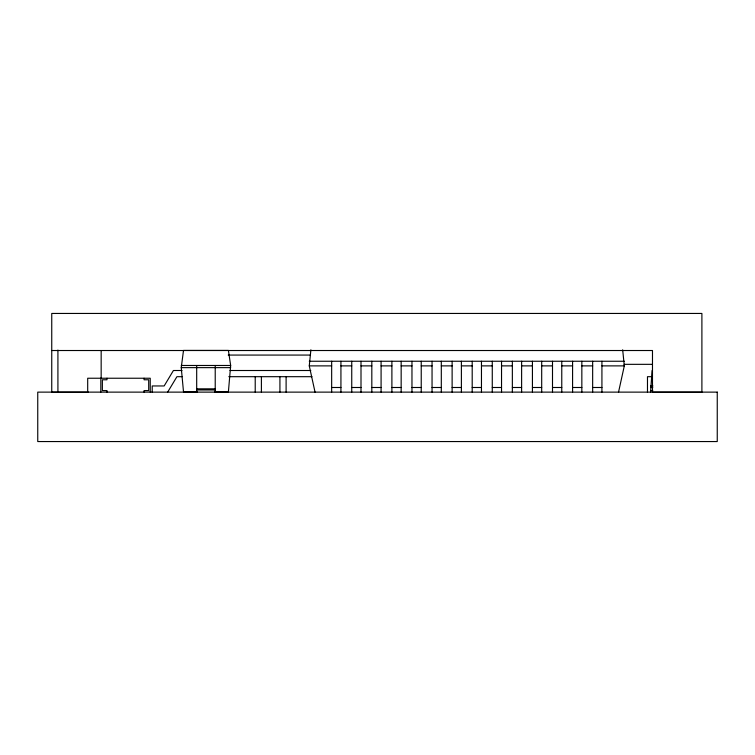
<?xml version="1.0" encoding="UTF-8"?>
<svg xmlns="http://www.w3.org/2000/svg" width="755" height="755" viewBox="0 0 755 755"><rect width="100%" height="100%" fill="white"/><g stroke="black" fill="none" stroke-linecap="round" stroke-linejoin="round"><path stroke-width="1.13" d="M197.319 391.826L183.503 391.826L181.247 367.638L183.503 350.433L228.406 350.433L230.662 365.477L228.406 391.826L214.59 391.826M650.565 392.128L652.112 370.507M315.043 392.128L309.276 365.882L310.9 349.81M618.543 392.128L624.309 365.882L622.677 349.81M167.657 392.128L176.925 376.688L182.068 376.688M51.746 350.518L652.48 350.518L652.48 392.213L701.895 392.213L701.895 313.448L51.746 313.448L51.746 392.213L88.307 392.213M228.208 355.067L310.211 355.067M309.276 361.249L624.309 361.249M624.092 364.335L652.329 364.335M181.247 365.477L230.662 365.477M309.276 365.882L331.662 365.882M340.93 365.882L351.745 365.882M361.003 365.882L371.819 365.882M381.086 365.882L391.892 365.882M401.16 365.882L411.966 365.882M421.233 365.882L432.049 365.882M441.307 365.882L452.122 365.882M461.39 365.882L472.196 365.882M481.464 365.882L492.269 365.882M501.537 365.882L512.352 365.882M521.62 365.882L532.426 365.882M541.694 365.882L552.5 365.882M561.767 365.882L572.583 365.882M581.841 365.882L592.656 365.882M601.924 365.882L624.309 365.882M181.247 367.638L230.662 367.638M182.03 370.507L173.423 370.507L164.156 385.956L152.217 385.956L152.217 392.128M229.964 370.507L310.796 370.507M228.793 376.688L311.975 376.688M651.593 376.688L647.479 376.688L647.479 392.128M650.565 385.956L652.924 385.956M331.662 387.494L340.93 387.494M351.745 387.494L361.003 387.494M371.819 387.494L381.086 387.494M391.892 387.494L401.16 387.494M411.966 387.494L421.233 387.494M432.049 387.494L441.307 387.494M452.122 387.494L461.39 387.494M472.196 387.494L481.464 387.494M492.269 387.494L501.537 387.494M512.352 387.494L521.62 387.494M532.426 387.494L541.694 387.494M552.5 387.494L561.767 387.494M572.583 387.494L581.841 387.494M592.656 387.494L601.924 387.494M650.565 387.494L652.773 387.494M196.687 388.825L215.222 388.825M196.687 389.967L215.222 389.967M650.565 390.59L652.773 390.59M601.924 361.249L601.924 392.128M592.656 361.249L592.656 392.128M581.841 361.249L581.841 392.128M572.583 361.249L572.583 392.128M561.767 361.249L561.767 392.128M552.5 361.249L552.5 392.128M541.694 361.249L541.694 392.128M532.426 361.249L532.426 392.128M521.62 361.249L521.62 392.128M512.352 361.249L512.352 392.128M501.537 361.249L501.537 392.128M492.269 361.249L492.269 392.128M481.464 361.249L481.464 392.128M472.196 361.249L472.196 392.128M461.39 361.249L461.39 392.128M452.122 361.249L452.122 392.128M441.307 361.249L441.307 392.128M432.049 361.249L432.049 392.128M421.233 361.249L421.233 392.128M411.966 361.249L411.966 392.128M401.16 361.249L401.16 392.128M391.892 361.249L391.892 392.128M381.086 361.249L381.086 392.128M371.819 361.249L371.819 392.128M361.003 361.249L361.003 392.128M351.745 361.249L351.745 392.128M340.93 361.249L340.93 392.128M331.662 361.249L331.662 392.128M286.107 376.688L286.107 392.128M279.926 376.688L279.926 392.128M261.4 376.688L261.4 392.128M255.218 376.688L255.218 392.128M215.222 365.477L215.222 392.128M196.687 365.477L196.687 392.128M150.236 392.128L150.236 378.236L87.693 378.236L87.693 392.128M144.063 378.236L144.063 379.774L148.697 379.774L148.697 390.59L144.063 390.59L144.063 392.128M106.993 378.236L106.993 379.774L102.369 379.774L102.369 390.59L106.993 390.59L106.993 392.128M101.161 350.518L101.161 378.312M100.821 378.236L100.821 392.128M57.918 350.065L57.918 392.213M717.25 392.128L37.75 392.128L37.75 441.552L717.25 441.552L717.25 392.128"/></g></svg>
